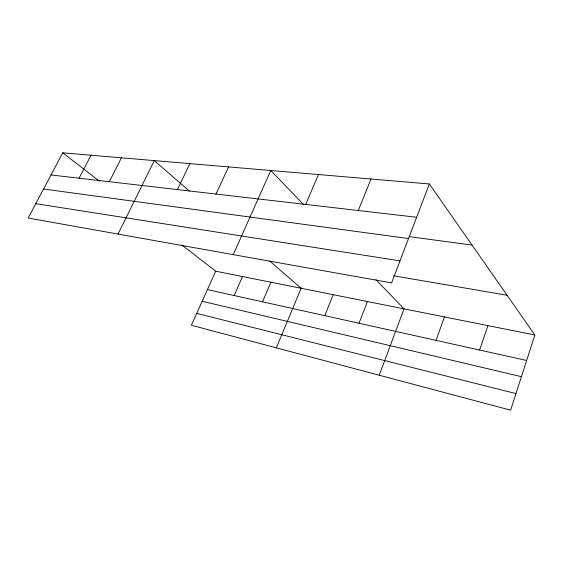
<?xml version="1.0" encoding="UTF-8"?>
<svg xmlns="http://www.w3.org/2000/svg" width="563" height="563" viewBox="0 0 563 563"><rect width="100%" height="100%" fill="white"/><g stroke="black" fill="none" stroke-linecap="round" stroke-linejoin="round"><path stroke-width="0.84" d="M429.372 183.967L391.588 282.9L28.15 218.043L62.767 152.826L429.372 183.967L534.85 335.006L510.641 410.174L191.385 325.252L215.699 271.19L182.074 245.165M479.62 350.038L487.931 325.625M436.065 340.369L444.453 316.927M379.237 375.218L404.037 308.848L375.824 279.558M359.011 323.261L367.449 301.536M324.774 315.66L333.205 294.688M358.272 210.513L371.045 179.013M276.363 347.857L301.092 288.263L269.684 260.95M262.534 301.838L270.916 282.232M305.695 204.425L318.44 174.544M234.166 295.54L242.498 276.553M233.244 254.638L270.768 170.49L303.914 204.904M216.002 194.052L228.571 166.908M177.458 189.59L189.886 163.622M118.047 234.081L154.297 160.603L189.358 191.089M109.335 181.708L121.446 157.809M79.087 178.204L91.023 155.226M51.022 174.959L416.655 217.269M409.259 236.643L472.033 245.053M43.555 189.02L408.52 238.564M35.779 203.665L399.997 260.88M393.544 275.764L507.087 295.251M215.699 271.19L534.85 335.006M207.423 289.6L526.644 360.482M202.173 301.261L521.429 376.682M196.726 313.387L515.99 393.579M62.767 152.826L99.334 181.124"/></g></svg>
